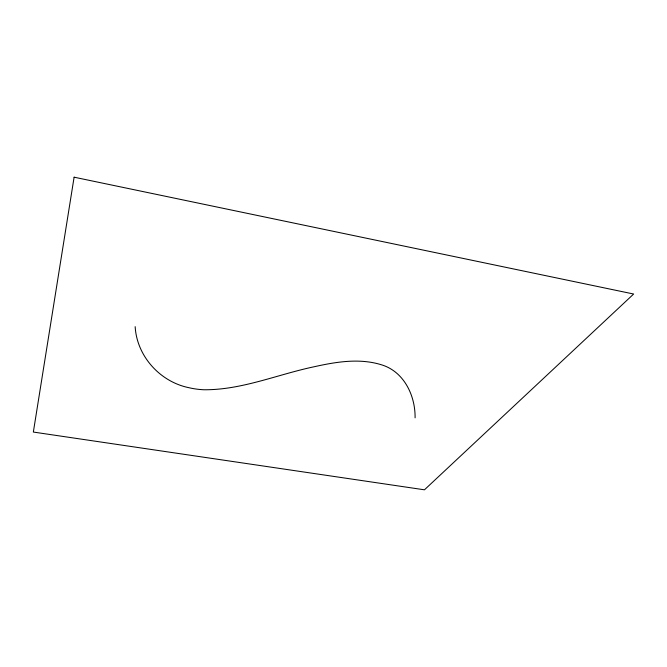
<?xml version="1.0" encoding="UTF-8"?>
<svg xmlns="http://www.w3.org/2000/svg" width="667" height="667" viewBox="0 0 667 667"><rect width="100%" height="100%" fill="white"/><g stroke="black" fill="none" stroke-linecap="round" stroke-linejoin="round"><path stroke-width="1" d="M135.159 326.655C136.868 356.22 160.022 381.757 188.786 387.669A41.012 20.202 4.8 0 0 203.935 389.761C241.796 390.053 277.38 374.504 313.94 366.8C335.901 361.914 359.33 357.937 381.324 364.749C403.944 371.461 415.399 395.564 415.091 417.825M74.112 177.189L33.35 432.058L424.454 489.811L633.65 294.022L74.112 177.189"/></g></svg>
